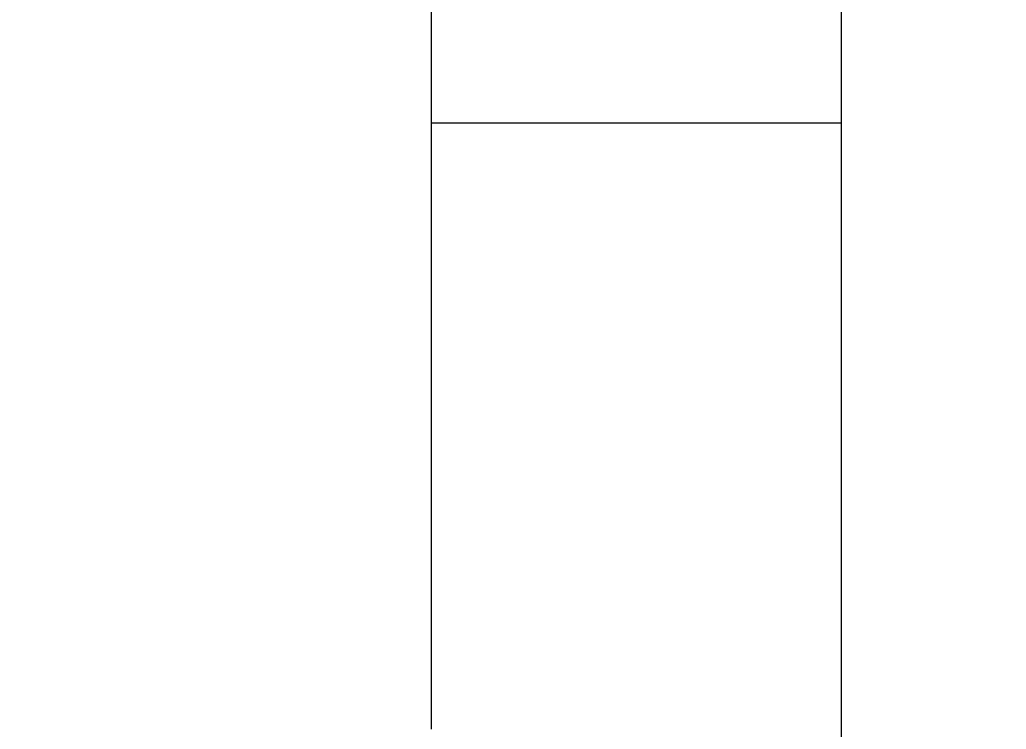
# Model space of a CAD drawing. Header units: inches. Extents: x -12418 to 57169, y -29325 to 19878.
# Drawn here: x 28374.93 to 28421.91, y -6885.57 to -6851.77 of the extents above; entities that cross this region are included whole.
import ezdxf

# ---------------------------------------------------------------- set-up
doc = ezdxf.new("R2010")
doc.units = ezdxf.units.IN
doc.header["$LTSCALE"] = 25
doc.header["$MEASUREMENT"] = 0
doc.linetypes.add('DASHDOT', pattern=[25.4, 12.7, -6.35, 0, -6.35])
doc.layers.get('0').update_dxf_attribs({"color": 8})
doc.layers.get('Defpoints').update_dxf_attribs({"color": 8})
for name, color, linetype, lineweight in [('00-Ground Floor$0$LOADING', 253, 'Continuous', 5), ('00-Ground Floor$0$NEW Wall', 166, 'Continuous', 5), ('E-LITE-CLNG-CNDT', 6, 'DASHDOT', 35), ('T-DATA-DIM', 251, 'DASHDOT', 25), ('T-DATA-DIM @ 100', 251, 'DASHDOT', 25)]:
    doc.layers.add(name, color=color, linetype=linetype, lineweight=lineweight)
doc.styles.add('DC_Simplex', font='SIMPLEX.shx', dxfattribs={"width": 0.7})
doc.dimstyles.new('DevCad-MM', dxfattribs={"dimscale": 0.01, "dimtxt": 2, "dimasz": 2, "dimexe": 1, "dimexo": 1, "dimgap": 0.6, "dimtad": 1, "dimdec": 0, "dimrnd": 10, "dimzin": 1, "dimdsep": 46, "dimtxsty": 'DC_Simplex', "dimblk1": 'OBLIQUE', "dimblk2": 'OBLIQUE', "dimsah": 1, "dimcen": 3, "dimclrd": 256, "dimclre": 256, "dimclrt": 45, "dimadec": 0, "dimazin": 0, "dimtfac": 1, "dimtdec": 0, "dimtix": 1, "dimtmove": 2, "dimatfit": 2, "dimldrblk": 'OBLIQUE', "dimfxl": 1, "dimtolj": 1, "dimtzin": 0, "dimarcsym": 0})

# ---------------------------------------------------------------- blocks, each defined once
blk = doc.blocks.new('*X246')
at = {"color": 0}
for p, q in [((5, 3), (5, 3)), ((5, 3), (5, 3)), ((5, 3), (5, 3)), ((5, 3), (5, 3)), ((5, 3), (5, 3)), ((5, 3), (5, 3)), ((5, 3), (5, 3)), ((5, 3), (5, 3)), ((5, 3), (5, 3)), ((5, 3), (5, 3)), ((5, 3), (5, 3)), ((5, 3), (5, 3)), ((5, 3), (5, 3)), ((5, 3), (5, 3)), ((5, 3), (5, 3)), ((5, 3), (5, 3)), ((5, 3), (5, 3)), ((5, 3), (5, 3)), ((5, 3), (5, 3)), ((5, 3), (5, 3)), ((5, 3), (5, 3)), ((5, 3), (5, 3)), ((5, 3), (5, 3)), ((5, 3), (5, 3)), ((5, 3), (5, 3)), ((5, 3), (5, 3)), ((5, 3), (5, 3)), ((5, 3), (5, 3)), ((5, 3), (5, 3)), ((5, 3), (5, 3)), ((5, 3), (5, 3)), ((5, 3), (5, 3)), ((5, 3), (5, 3)), ((5, 3), (5, 3)), ((5, 3), (5, 3)), ((5, 3), (5, 3)), ((5, 3), (5, 3)), ((5, 3), (5, 3)), ((5, 3), (5, 3)), ((5, 3), (5, 3)), ((5, 3), (5, 3)), ((5, 3), (5, 3)), ((5, 3), (5, 3)), ((5, 3), (5, 3)), ((5, 3), (5, 3)), ((5, 3), (5, 3)), ((5, 3), (5, 3)), ((5, 3), (5, 3)), ((5, 3), (5, 3)), ((5, 3), (5, 3)), ((5, 3), (5, 3)), ((5, 3), (5, 3)), ((5, 3), (5, 3)), ((5, 3), (5, 3)), ((5, 3), (5, 3)), ((5, 3), (5, 3)), ((5, 3), (5, 3)), ((5, 3), (5, 3)), ((5, 3), (5, 3)), ((5, 3), (5, 3)), ((5, 3), (5, 3)), ((5, 3), (5, 3)), ((5, 3), (5, 3)), ((5, 3), (5, 3)), ((5, 3), (5, 3)), ((5, 3), (5, 3)), ((6, 3), (5, 3)), ((5, 3), (5, 3)), ((6, 3), (5, 3)), ((5, 3), (5, 3)), ((6, 3), (5, 3)), ((5, 3), (5, 3)), ((6, 3), (5, 3)), ((5, 3), (5, 3)), ((5, 3), (5, 3)), ((5, 3), (5, 3)), ((5, 3), (5, 3)), ((5, 3), (5, 3)), ((5, 3), (5, 3)), ((5, 3), (5, 3)), ((5, 3), (5, 3)), ((5, 3), (5, 3)), ((5, 3), (5, 3)), ((5, 3), (5, 3)), ((5, 3), (5, 3)), ((5, 3), (5, 3)), ((5, 3), (5, 3)), ((5, 3), (5, 3)), ((5, 3), (5, 3)), ((5, 3), (5, 3)), ((5, 3), (5, 3)), ((5, 3), (5, 3)), ((5, 3), (5, 3)), ((5, 3), (5, 3)), ((5, 3), (5, 3)), ((5, 3), (5, 3)), ((6, 3), (6, 3)), ((6, 3), (6, 3)), ((6, 3), (6, 3)), ((6, 3), (6, 3)), ((6, 3), (6, 3)), ((6, 3), (6, 3)), ((6, 3), (6, 3)), ((6, 3), (6, 3)), ((6, 3), (6, 3)), ((6, 3), (6, 3)), ((6, 3), (6, 3)), ((6, 3), (6, 3)), ((6, 3), (6, 3)), ((6, 3), (6, 3)), ((6, 3), (6, 3)), ((6, 3), (6, 3)), ((6, 3), (6, 3)), ((6, 3), (6, 3)), ((6, 3), (6, 3)), ((6, 3), (6, 3)), ((6, 3), (6, 3)), ((6, 3), (6, 3)), ((6, 3), (6, 3)), ((6, 3), (6, 3)), ((6, 3), (6, 3)), ((6, 3), (6, 3)), ((6, 3), (6, 3)), ((6, 3), (6, 3)), ((6, 3), (6, 3)), ((6, 3), (6, 3)), ((6, 3), (6, 3)), ((6, 3), (6, 3)), ((6, 3), (6, 3)), ((6, 3), (6, 3)), ((6, 3), (6, 3)), ((6, 3), (6, 3)), ((6, 3), (6, 3)), ((6, 3), (6, 3)), ((6, 3), (6, 3)), ((6, 3), (6, 3)), ((6, 3), (6, 3)), ((6, 3), (6, 3)), ((6, 3), (6, 3)), ((6, 3), (6, 3)), ((6, 3), (6, 3)), ((6, 3), (6, 3)), ((6, 3), (6, 3)), ((6, 3), (6, 3)), ((6, 3), (6, 3)), ((6, 3), (6, 3)), ((6, 3), (6, 3)), ((6, 3), (6, 3)), ((6, 3), (6, 3)), ((6, 3), (6, 3)), ((6, 3), (6, 3)), ((6, 3), (6, 3)), ((6, 3), (6, 3)), ((6, 3), (6, 3)), ((6, 3), (6, 3)), ((6, 3), (6, 3)), ((6, 3), (6, 3)), ((6, 3), (6, 3)), ((6, 3), (6, 3)), ((6, 3), (6, 3)), ((6, 3), (6, 3)), ((6, 3), (6, 3)), ((6, 3), (6, 3)), ((6, 3), (6, 3)), ((6, 3), (6, 3)), ((6, 3), (6, 3)), ((6, 3), (6, 3)), ((6, 3), (6, 3)), ((6, 3), (6, 3)), ((6, 3), (6, 3)), ((6, 3), (6, 3)), ((6, 3), (6, 3)), ((6, 3), (6, 3)), ((6, 3), (6, 3)), ((6, 3), (6, 3)), ((6, 3), (6, 3)), ((6, 3), (6, 3)), ((6, 3), (6, 3)), ((6, 3), (6, 3)), ((6, 3), (6, 3)), ((6, 3), (6, 3)), ((6, 3), (6, 3)), ((6, 3), (6, 3)), ((6, 3), (6, 3)), ((6, 3), (6, 3)), ((6, 3), (6, 3)), ((6, 3), (6, 3)), ((6, 3), (6, 3)), ((6, 3), (6, 3)), ((6, 3), (6, 3)), ((6, 3), (6, 3)), ((6, 3), (6, 3)), ((6, 3), (6, 3)), ((6, 3), (6, 3)), ((6, 3), (6, 3)), ((6, 3), (6, 3)), ((6, 3), (6, 3)), ((6, 3), (6, 3)), ((6, 3), (6, 3)), ((6, 3), (6, 3)), ((6, 3), (6, 3)), ((6, 3), (6, 3)), ((6, 3), (6, 3)), ((6, 3), (6, 3)), ((6, 3), (6, 3)), ((6, 3), (6, 3)), ((6, 3), (6, 3)), ((6, 3), (6, 3)), ((6, 3), (6, 3)), ((6, 3), (6, 3)), ((6, 3), (6, 3)), ((6, 3), (6, 3)), ((6, 3), (6, 3)), ((6, 3), (6, 3)), ((6, 3), (6, 3)), ((6, 3), (6, 3)), ((6, 3), (6, 3)), ((6, 3), (6, 3)), ((6, 3), (6, 3)), ((6, 3), (6, 3)), ((6, 3), (6, 3)), ((6, 3), (6, 3)), ((6, 3), (6, 3)), ((6, 3), (6, 3)), ((6, 3), (6, 3)), ((6, 3), (6, 3)), ((6, 3), (6, 3)), ((6, 3), (6, 3)), ((6, 3), (6, 3)), ((6, 3), (6, 3)), ((6, 3), (6, 3)), ((6, 3), (6, 3)), ((6, 3), (6, 3)), ((6, 3), (6, 3)), ((6, 3), (6, 3)), ((6, 3), (6, 3)), ((6, 3), (6, 3)), ((6, 3), (6, 3)), ((6, 3), (6, 3)), ((6, 3), (6, 3)), ((6, 3), (6, 3)), ((6, 3), (6, 3)), ((6, 3), (6, 3)), ((6, 3), (6, 3)), ((6, 3), (6, 3)), ((6, 3), (6, 3)), ((6, 3), (6, 3)), ((6, 3), (6, 3)), ((6, 3), (6, 3)), ((6, 3), (6, 3)), ((6, 3), (6, 3)), ((6, 3), (6, 3)), ((6, 3), (6, 3)), ((6, 3), (6, 3)), ((6, 3), (6, 3)), ((6, 3), (6, 3)), ((6, 3), (6, 3)), ((6, 3), (6, 3)), ((6, 3), (6, 3)), ((6, 3), (6, 3)), ((6, 3), (6, 3)), ((6, 3), (6, 3)), ((6, 3), (6, 3)), ((6, 3), (6, 3)), ((6, 3), (6, 3)), ((6, 3), (6, 3)), ((6, 3), (6, 3)), ((6, 3), (6, 3)), ((6, 3), (6, 3)), ((6, 3), (6, 3)), ((6, 3), (6, 3)), ((6, 3), (6, 3)), ((6, 3), (6, 3)), ((6, 3), (6, 3)), ((6, 3), (6, 3)), ((6, 3), (6, 3)), ((6, 3), (6, 3)), ((6, 3), (6, 3)), ((6, 3), (6, 3)), ((6, 3), (6, 3)), ((6, 3), (6, 3)), ((6, 3), (6, 3)), ((6, 3), (6, 3)), ((6, 3), (6, 3)), ((6, 3), (6, 3)), ((6, 3), (6, 3)), ((6, 3), (6, 3)), ((6, 3), (6, 3)), ((6, 3), (6, 3)), ((6, 3), (6, 3)), ((6, 3), (6, 3)), ((6, 3), (6, 3)), ((6, 3), (6, 3)), ((6, 3), (6, 3)), ((6, 3), (6, 3)), ((6, 3), (6, 3)), ((6, 3), (6, 3)), ((6, 3), (6, 3)), ((6, 3), (6, 3)), ((6, 3), (6, 3)), ((6, 3), (5, 3)), ((6, 3), (5, 3)), ((6, 3), (5, 3)), ((6, 3), (5, 3)), ((6, 3), (5, 3)), ((6, 3), (6, 3)), ((6, 3), (6, 3)), ((6, 3), (6, 3)), ((6, 3), (6, 3)), ((6, 3), (6, 3)), ((6, 3), (6, 3)), ((6, 3), (6, 3)), ((6, 3), (6, 3)), ((6, 3), (6, 3)), ((6, 3), (6, 3)), ((6, 3), (6, 3)), ((6, 3), (6, 3)), ((6, 3), (6, 3)), ((6, 3), (6, 3)), ((6, 3), (6, 3)), ((6, 3), (6, 3)), ((6, 3), (6, 3)), ((6, 3), (6, 3)), ((6, 3), (6, 3)), ((6, 3), (6, 3)), ((6, 3), (6, 3)), ((6, 3), (6, 3)), ((6, 3), (6, 3)), ((6, 3), (6, 3)), ((6, 3), (6, 3)), ((6, 3), (6, 3)), ((6, 3), (6, 3)), ((6, 3), (6, 3)), ((6, 3), (6, 3)), ((6, 3), (6, 3)), ((6, 3), (6, 3)), ((6, 3), (6, 3)), ((6, 3), (6, 3)), ((6, 3), (6, 3)), ((6, 3), (6, 3)), ((6, 3), (6, 3)), ((6, 3), (6, 3)), ((6, 3), (6, 3)), ((6, 3), (6, 3)), ((6, 3), (6, 3)), ((6, 3), (6, 3)), ((6, 3), (6, 3)), ((6, 3), (6, 3)), ((6, 3), (6, 3)), ((6, 3), (6, 3)), ((6, 3), (6, 3)), ((6, 3), (6, 3)), ((6, 3), (6, 3)), ((6, 3), (6, 3)), ((6, 3), (6, 3)), ((6, 3), (6, 3)), ((6, 3), (6, 3)), ((6, 3), (6, 3)), ((6, 3), (6, 3)), ((6, 3), (6, 3)), ((6, 3), (6, 3)), ((6, 3), (6, 3)), ((6, 3), (6, 3)), ((6, 3), (6, 3)), ((6, 3), (6, 3)), ((6, 3), (6, 3)), ((6, 3), (6, 3)), ((6, 3), (6, 3)), ((6, 3), (6, 3)), ((6, 3), (6, 3)), ((6, 3), (6, 3)), ((6, 3), (6, 3)), ((6, 3), (6, 3)), ((6, 3), (6, 3)), ((6, 3), (6, 3)), ((6, 3), (6, 3)), ((6, 3), (6, 3)), ((6, 3), (6, 3)), ((6, 3), (6, 3)), ((6, 3), (6, 3)), ((6, 3), (6, 3)), ((6, 3), (6, 3)), ((6, 3), (6, 3)), ((6, 3), (6, 3)), ((6, 3), (6, 3)), ((6, 3), (6, 3)), ((6, 3), (6, 3)), ((6, 3), (6, 3)), ((6, 3), (6, 3)), ((6, 3), (6, 3)), ((6, 3), (6, 3)), ((6, 3), (6, 3)), ((6, 3), (6, 3)), ((6, 3), (6, 3)), ((6, 3), (6, 3)), ((6, 3), (6, 3)), ((6, 3), (6, 3)), ((6, 3), (6, 3)), ((6, 3), (6, 3)), ((6, 3), (6, 3)), ((6, 3), (6, 3)), ((6, 3), (6, 3)), ((6, 3), (6, 3)), ((6, 3), (6, 3)), ((6, 3), (6, 3)), ((6, 3), (6, 3)), ((6, 3), (6, 3)), ((6, 3), (6, 3)), ((6, 3), (6, 3)), ((6, 3), (6, 3)), ((6, 3), (6, 3)), ((6, 3), (6, 3)), ((6, 3), (6, 3)), ((6, 3), (6, 3)), ((6, 3), (6, 3)), ((6, 3), (6, 3)), ((6, 3), (6, 3)), ((6, 3), (6, 3)), ((6, 3), (6, 3)), ((6, 3), (6, 3)), ((6, 3), (6, 3)), ((6, 3), (6, 3)), ((6, 3), (6, 3)), ((6, 3), (6, 3)), ((6, 3), (6, 3)), ((6, 3), (6, 3)), ((6, 3), (6, 3)), ((6, 3), (6, 3)), ((6, 3), (6, 3)), ((6, 3), (6, 3)), ((6, 3), (6, 3)), ((6, 3), (6, 3)), ((6, 3), (6, 3)), ((6, 3), (6, 3)), ((6, 3), (6, 3)), ((6, 3), (6, 3)), ((6, 3), (6, 3)), ((6, 3), (6, 3)), ((6, 3), (6, 3)), ((6, 3), (6, 3)), ((6, 3), (6, 3)), ((6, 3), (6, 3)), ((6, 3), (6, 3)), ((6, 3), (6, 3)), ((6, 3), (6, 3)), ((6, 3), (6, 3)), ((6, 3), (6, 3)), ((6, 3), (6, 3)), ((6, 3), (6, 3)), ((6, 3), (6, 3)), ((6, 3), (6, 3)), ((6, 3), (6, 3)), ((6, 3), (6, 3)), ((6, 3), (6, 3)), ((6, 3), (6, 3)), ((6, 3), (6, 3)), ((6, 3), (6, 3)), ((6, 3), (6, 3)), ((6, 3), (6, 3)), ((6, 3), (6, 3)), ((6, 3), (6, 3)), ((6, 3), (6, 3)), ((6, 3), (6, 3)), ((6, 3), (6, 3)), ((6, 3), (6, 3)), ((6, 3), (6, 3)), ((6, 3), (6, 3)), ((6, 3), (6, 3)), ((6, 3), (6, 3)), ((6, 3), (6, 3)), ((6, 3), (6, 3)), ((6, 3), (6, 3)), ((6, 3), (6, 3)), ((6, 3), (6, 3)), ((6, 3), (6, 3)), ((6, 3), (6, 3)), ((6, 3), (6, 3)), ((6, 3), (6, 3)), ((6, 3), (6, 3)), ((6, 3), (6, 3)), ((6, 3), (6, 3)), ((6, 3), (6, 3)), ((6, 3), (6, 3)), ((6, 3), (6, 3)), ((6, 3), (6, 3)), ((6, 3), (6, 3)), ((6, 3), (6, 3)), ((6, 3), (6, 3)), ((6, 3), (6, 3)), ((6, 3), (6, 3)), ((6, 3), (6, 3)), ((6, 3), (6, 3)), ((6, 3), (6, 3)), ((6, 3), (6, 3)), ((6, 3), (6, 3)), ((6, 3), (6, 3)), ((6, 3), (6, 3)), ((6, 3), (6, 3)), ((6, 3), (6, 3)), ((6, 3), (6, 3)), ((6, 3), (6, 3)), ((6, 3), (6, 3)), ((6, 3), (6, 3)), ((6, 3), (6, 3)), ((6, 3), (6, 3)), ((6, 3), (6, 3)), ((6, 3), (6, 3)), ((6, 3), (6, 3)), ((6, 3), (6, 3)), ((6, 3), (6, 3)), ((6, 3), (6, 3)), ((6, 3), (6, 3)), ((6, 3), (6, 3)), ((6, 3), (6, 3)), ((6, 3), (6, 3)), ((6, 3), (6, 3)), ((6, 3), (6, 3)), ((6, 3), (6, 3)), ((6, 3), (6, 3)), ((6, 3), (6, 3)), ((6, 3), (6, 3)), ((6, 3), (6, 3)), ((6, 3), (6, 3)), ((6, 3), (6, 3)), ((6, 3), (6, 3)), ((6, 3), (6, 3)), ((6, 3), (6, 3)), ((6, 3), (6, 3)), ((6, 3), (6, 3)), ((6, 3), (6, 3)), ((6, 3), (6, 3)), ((6, 3), (6, 3)), ((6, 3), (6, 3)), ((6, 3), (6, 3)), ((6, 3), (6, 3)), ((6, 3), (6, 3)), ((6, 3), (6, 3)), ((6, 3), (6, 3)), ((6, 3), (6, 3)), ((6, 3), (6, 3)), ((6, 3), (6, 3)), ((6, 3), (6, 3)), ((6, 3), (6, 3)), ((6, 3), (6, 3)), ((6, 3), (6, 3)), ((6, 3), (6, 3)), ((6, 3), (6, 3)), ((6, 3), (6, 3)), ((6, 3), (6, 3)), ((6, 3), (6, 3)), ((6, 3), (6, 3)), ((6, 3), (6, 3)), ((6, 3), (6, 3)), ((6, 3), (6, 3)), ((6, 3), (6, 3)), ((6, 3), (6, 3)), ((6, 3), (6, 3)), ((6, 3), (6, 3)), ((6, 3), (6, 3)), ((6, 3), (6, 3)), ((6, 3), (6, 3)), ((6, 3), (6, 3)), ((6, 3), (6, 3)), ((6, 3), (6, 3)), ((6, 3), (6, 3)), ((6, 3), (6, 3)), ((6, 3), (6, 3)), ((6, 3), (6, 3)), ((6, 3), (6, 3)), ((6, 3), (6, 3)), ((6, 3), (6, 3)), ((6, 3), (6, 3)), ((6, 3), (6, 3)), ((6, 3), (6, 3)), ((6, 3), (6, 3)), ((6, 3), (6, 3)), ((6, 3), (6, 3)), ((6, 3), (6, 3)), ((6, 3), (6, 3)), ((6, 3), (6, 3)), ((6, 3), (6, 3)), ((6, 3), (6, 3)), ((6, 3), (6, 3)), ((6, 3), (6, 3)), ((6, 3), (6, 3)), ((6, 3), (6, 3)), ((6, 3), (6, 3)), ((6, 3), (6, 3)), ((6, 3), (6, 3)), ((6, 3), (6, 3)), ((6, 3), (6, 3)), ((6, 3), (6, 3)), ((6, 3), (6, 3)), ((6, 3), (6, 3)), ((6, 3), (6, 3)), ((6, 3), (6, 3)), ((6, 3), (6, 3)), ((6, 3), (6, 3)), ((6, 3), (6, 3)), ((6, 3), (6, 3)), ((6, 3), (6, 3)), ((6, 3), (6, 3)), ((6, 3), (6, 3)), ((6, 3), (6, 3)), ((6, 3), (6, 3)), ((6, 3), (6, 3)), ((6, 3), (6, 3)), ((6, 3), (6, 3)), ((6, 3), (6, 3)), ((6, 3), (6, 3)), ((6, 3), (6, 3)), ((6, 3), (6, 3)), ((6, 3), (6, 3)), ((6, 3), (6, 3)), ((6, 3), (6, 3)), ((6, 3), (6, 3)), ((6, 3), (6, 3)), ((6, 3), (6, 3)), ((6, 3), (6, 3)), ((6, 3), (6, 3)), ((6, 3), (6, 3)), ((6, 3), (6, 3))]:
    blk.add_line(p, q, dxfattribs=at)
blk = doc.blocks.new('*X247')
at = {"color": 0}
for p, q in [((13, 1), (13, 1)), ((13, 1), (13, 1)), ((13, 1), (13, 1)), ((13, 1), (13, 1)), ((13, 1), (13, 1)), ((13, 1), (13, 1)), ((13, 1), (13, 1)), ((13, 1), (13, 1)), ((13, 1), (13, 1)), ((13, 1), (13, 1)), ((13, 1), (13, 1)), ((13, 1), (13, 1)), ((13, 1), (13, 1)), ((13, 1), (13, 1)), ((13, 1), (13, 1)), ((13, 1), (14, 1)), ((13, 1), (14, 1)), ((13, 1), (14, 1)), ((13, 1), (13, 1)), ((13, 1), (13, 1)), ((13, 1), (13, 1)), ((13, 1), (13, 1)), ((13, 1), (13, 1)), ((13, 1), (13, 1)), ((13, 1), (13, 1)), ((13, 1), (13, 1)), ((13, 1), (13, 1)), ((13, 1), (13, 1)), ((13, 1), (13, 1)), ((13, 1), (13, 1)), ((13, 1), (13, 1)), ((13, 1), (13, 1)), ((13, 1), (13, 1)), ((13, 1), (13, 1)), ((13, 1), (13, 1)), ((13, 1), (13, 1)), ((13, 1), (13, 1)), ((13, 1), (13, 1)), ((13, 1), (13, 1)), ((13, 1), (13, 1)), ((13, 1), (13, 1)), ((13, 1), (13, 1)), ((13, 1), (13, 1)), ((13, 1), (13, 1)), ((13, 1), (13, 1)), ((13, 1), (13, 1)), ((13, 1), (13, 1)), ((13, 1), (13, 1)), ((13, 1), (13, 1)), ((13, 1), (13, 1)), ((13, 1), (13, 1)), ((13, 1), (13, 1)), ((13, 1), (13, 1)), ((13, 1), (13, 1)), ((13, 1), (13, 1)), ((13, 1), (13, 1)), ((13, 1), (13, 1)), ((13, 1), (13, 1)), ((13, 1), (13, 1)), ((13, 1), (13, 1)), ((13, 1), (13, 1)), ((13, 1), (13, 1)), ((13, 1), (13, 1)), ((13, 1), (13, 1)), ((13, 1), (13, 1)), ((13, 1), (13, 1)), ((13, 1), (13, 1)), ((13, 1), (13, 1)), ((13, 1), (13, 1)), ((13, 1), (13, 1)), ((13, 1), (13, 1)), ((13, 1), (13, 1)), ((13, 1), (13, 1)), ((13, 1), (13, 1)), ((13, 1), (13, 1)), ((13, 1), (13, 1)), ((13, 1), (13, 1)), ((13, 1), (13, 1)), ((13, 1), (13, 1)), ((13, 1), (13, 1)), ((13, 1), (13, 1)), ((13, 1), (13, 1)), ((13, 1), (13, 1)), ((13, 1), (13, 1)), ((13, 1), (13, 1)), ((13, 1), (13, 1)), ((13, 1), (13, 1)), ((13, 1), (13, 1)), ((13, 1), (13, 1)), ((13, 1), (13, 1)), ((13, 1), (13, 1)), ((13, 1), (13, 1)), ((13, 1), (13, 1)), ((13, 1), (13, 1)), ((13, 1), (13, 1)), ((13, 1), (13, 1)), ((13, 1), (13, 1)), ((13, 1), (13, 1)), ((13, 1), (13, 1)), ((13, 1), (13, 1)), ((13, 1), (13, 1)), ((13, 1), (13, 1)), ((13, 1), (13, 1)), ((13, 1), (13, 1)), ((13, 1), (13, 1)), ((13, 1), (13, 1)), ((13, 1), (13, 1)), ((13, 1), (13, 1)), ((13, 1), (13, 1)), ((13, 1), (13, 1)), ((13, 1), (13, 1)), ((13, 1), (13, 1)), ((13, 1), (13, 1)), ((13, 1), (13, 1)), ((13, 1), (13, 1)), ((13, 1), (13, 1)), ((13, 1), (13, 1)), ((13, 1), (13, 1)), ((13, 1), (13, 1)), ((13, 1), (13, 1)), ((13, 1), (13, 1)), ((13, 1), (13, 1)), ((13, 1), (13, 1)), ((13, 1), (14, 1)), ((13, 0), (13, 0)), ((13, 0), (13, 0)), ((13, 0), (13, 0)), ((13, 0), (13, 0)), ((13, 0), (13, 0)), ((13, 0), (13, 0)), ((13, 0), (13, 0)), ((13, 0), (13, 0)), ((13, 0), (13, 0)), ((13, 0), (13, 0)), ((13, 0), (13, 0)), ((13, 0), (13, 0)), ((13, 0), (13, 0)), ((13, 0), (13, 0)), ((13, 0), (13, 0)), ((13, 0), (13, 0)), ((13, 0), (13, 0)), ((13, 0), (13, 0)), ((13, 0), (13, 0)), ((13, 0), (13, 0)), ((13, 0), (13, 0)), ((13, 0), (13, 0)), ((13, 0), (13, 0)), ((13, 0), (13, 0)), ((13, 0), (13, 0)), ((13, 0), (13, 0)), ((13, 0), (13, 0)), ((13, 0), (13, 0)), ((13, 0), (13, 0)), ((13, 0), (13, 0)), ((13, 0), (13, 0)), ((13, 0), (13, 0)), ((13, 0), (13, 0)), ((13, 0), (13, 0)), ((13, 0), (13, 0)), ((13, 0), (13, 0)), ((13, 0), (13, 0)), ((13, 0), (13, 0)), ((13, 0), (13, 0)), ((13, 0), (13, 0)), ((13, 0), (13, 0)), ((13, 0), (13, 0)), ((13, 0), (13, 0)), ((13, 0), (13, 0)), ((13, 0), (13, 0)), ((13, 0), (13, 0)), ((13, 0), (13, 0)), ((13, 0), (13, 0)), ((13, 0), (14, 0)), ((13, 0), (14, 0)), ((13, 0), (13, 0)), ((13, 0), (14, 0)), ((14, 1), (14, 1)), ((14, 1), (14, 1)), ((14, 1), (14, 1)), ((14, 1), (14, 1)), ((14, 1), (14, 1)), ((14, 1), (14, 1)), ((14, 1), (14, 1)), ((14, 1), (14, 1)), ((14, 1), (14, 1)), ((14, 1), (14, 1)), ((14, 1), (14, 1)), ((14, 1), (14, 1)), ((14, 1), (14, 1)), ((14, 1), (14, 1)), ((14, 1), (14, 1)), ((14, 1), (14, 1)), ((14, 1), (14, 1)), ((14, 1), (14, 1)), ((14, 1), (14, 1)), ((14, 1), (14, 1)), ((14, 1), (14, 1)), ((14, 1), (14, 1)), ((14, 1), (14, 1)), ((14, 1), (14, 1)), ((14, 1), (14, 1)), ((14, 1), (14, 1)), ((14, 1), (14, 1)), ((14, 1), (14, 1)), ((14, 1), (14, 1)), ((14, 1), (14, 1)), ((14, 1), (14, 1)), ((14, 1), (14, 1)), ((14, 1), (14, 1)), ((14, 1), (14, 1)), ((14, 1), (14, 1)), ((14, 1), (14, 1)), ((14, 1), (14, 1)), ((14, 1), (14, 1)), ((14, 1), (14, 1)), ((14, 1), (14, 1)), ((14, 1), (14, 1)), ((14, 1), (14, 1)), ((14, 1), (14, 1)), ((14, 1), (14, 1)), ((14, 1), (14, 1)), ((14, 1), (14, 1)), ((14, 1), (14, 1)), ((14, 1), (14, 1)), ((14, 1), (14, 1)), ((14, 1), (14, 1)), ((14, 1), (14, 1)), ((14, 1), (14, 1)), ((14, 1), (14, 1)), ((14, 1), (14, 1)), ((14, 1), (14, 1)), ((14, 1), (14, 1)), ((14, 1), (14, 1)), ((14, 1), (14, 1)), ((14, 1), (14, 1)), ((14, 1), (14, 1)), ((14, 1), (14, 1)), ((14, 1), (14, 1)), ((14, 1), (14, 1)), ((14, 1), (14, 1)), ((14, 1), (14, 1)), ((14, 1), (14, 1)), ((14, 1), (14, 1)), ((14, 1), (14, 1)), ((14, 1), (14, 1)), ((14, 1), (14, 1)), ((14, 1), (14, 1)), ((14, 1), (14, 1)), ((14, 1), (14, 1)), ((14, 1), (14, 1)), ((14, 1), (14, 1)), ((14, 1), (14, 1)), ((14, 1), (14, 1)), ((14, 1), (14, 1)), ((14, 1), (14, 1)), ((14, 1), (14, 1)), ((14, 1), (14, 1)), ((14, 1), (14, 1)), ((14, 1), (14, 1)), ((14, 1), (14, 1)), ((14, 1), (14, 1)), ((14, 1), (14, 1)), ((14, 1), (14, 1)), ((14, 1), (14, 1)), ((14, 1), (14, 1)), ((14, 1), (14, 1)), ((14, 1), (14, 1)), ((14, 1), (14, 1)), ((14, 1), (14, 1)), ((14, 1), (14, 1)), ((14, 0), (14, 0)), ((14, 0), (14, 0)), ((14, 0), (14, 0)), ((14, 0), (14, 0)), ((14, 0), (14, 0)), ((14, 0), (14, 0)), ((14, 0), (14, 0)), ((14, 0), (14, 0)), ((14, 0), (14, 0)), ((14, 0), (14, 0)), ((14, 0), (14, 0)), ((14, 0), (14, 0)), ((14, 0), (14, 0)), ((14, 0), (14, 0)), ((14, 0), (14, 0)), ((14, 0), (14, 0)), ((14, 0), (14, 0)), ((14, 0), (14, 0)), ((14, 0), (14, 0)), ((14, 0), (14, 0)), ((14, 0), (14, 0)), ((14, 0), (14, 0)), ((14, 0), (14, 0)), ((14, 0), (14, 0)), ((14, 0), (14, 0)), ((14, 0), (14, 0)), ((14, 0), (14, 0)), ((14, 0), (14, 0)), ((14, 0), (14, 0)), ((14, 0), (14, 0)), ((14, 0), (14, 0)), ((14, 0), (14, 0)), ((14, 0), (14, 0)), ((14, 0), (14, 0)), ((14, 0), (14, 0)), ((14, 0), (14, 0)), ((14, 0), (14, 0)), ((14, 0), (14, 0)), ((14, 0), (14, 0)), ((14, 0), (14, 0)), ((14, 0), (14, 0)), ((14, 0), (14, 0)), ((14, 0), (14, 0)), ((14, 0), (14, 0)), ((14, 0), (14, 0)), ((14, 0), (14, 0)), ((14, 0), (14, 0)), ((14, 0), (14, 0)), ((13, 0), (13, 0)), ((13, 0), (14, 0)), ((13, 0), (13, 0)), ((13, 0), (14, 0)), ((13, 0), (13, 0)), ((13, 0), (14, 0)), ((13, 0), (13, 0)), ((13, 0), (13, 0)), ((13, 0), (13, 0)), ((13, 0), (13, 0)), ((13, 0), (14, 0)), ((13, 0), (13, 0)), ((13, 0), (14, 0)), ((13, 0), (13, 0)), ((13, 0), (14, 0)), ((13, 0), (13, 0)), ((13, 0), (14, 0)), ((13, 0), (13, 0)), ((13, 0), (14, 0)), ((13, 0), (13, 0)), ((13, 0), (14, 0)), ((13, 0), (13, 0)), ((13, 0), (14, 0)), ((13, 0), (13, 0)), ((13, 0), (13, 0)), ((13, 0), (13, 0)), ((13, 0), (14, 0)), ((13, 0), (13, 0)), ((13, 0), (14, 0)), ((13, 0), (13, 0)), ((13, 0), (14, 0)), ((13, 0), (13, 0)), ((13, 0), (14, 0)), ((13, 0), (13, 0)), ((13, 0), (13, 0)), ((13, 0), (13, 0)), ((13, 0), (13, 0)), ((13, 0), (13, 0)), ((13, 0), (13, 0)), ((13, 0), (13, 0)), ((13, 0), (13, 0)), ((13, 0), (13, 0)), ((13, 0), (13, 0)), ((13, 0), (13, 0)), ((13, 0), (13, 0)), ((13, 0), (13, 0)), ((13, 0), (13, 0)), ((13, 0), (13, 0)), ((13, 0), (13, 0)), ((13, 0), (13, 0)), ((13, 0), (13, 0)), ((13, 0), (13, 0)), ((13, 0), (13, 0)), ((13, 0), (13, 0)), ((13, 0), (13, 0)), ((13, 0), (13, 0)), ((13, 0), (13, 0)), ((13, 0), (13, 0)), ((13, 0), (13, 0)), ((13, 0), (13, 0)), ((13, 0), (13, 0)), ((13, 0), (13, 0)), ((13, 0), (13, 0)), ((13, 0), (13, 0)), ((13, -1), (13, -1)), ((13, -1), (13, -1)), ((13, -1), (13, -1)), ((13, -1), (13, -1)), ((13, -1), (13, -1)), ((13, -1), (14, -1)), ((13, -1), (13, -1)), ((14, 0), (14, 0)), ((14, 0), (14, 0)), ((14, 0), (14, 0)), ((14, 0), (14, 0)), ((14, 0), (14, 0)), ((14, 0), (14, 0)), ((14, 0), (14, 0)), ((14, 0), (14, 0)), ((14, 0), (14, 0)), ((14, 0), (14, 0)), ((14, 0), (14, 0)), ((14, 0), (14, 0)), ((14, 0), (14, 0)), ((14, 0), (14, 0)), ((14, 0), (14, 0)), ((13, 0), (14, 0)), ((14, 0), (14, 0)), ((14, 0), (14, 0)), ((14, 0), (14, 0)), ((14, 0), (14, 0)), ((14, 0), (14, 0)), ((14, 0), (14, 0)), ((14, 0), (14, 0)), ((14, 0), (14, 0)), ((14, 0), (14, 0)), ((14, 0), (14, 0)), ((14, 0), (14, 0)), ((14, 0), (14, 0)), ((14, 0), (14, 0)), ((14, 0), (14, 0)), ((14, 0), (14, 0)), ((14, 0), (14, 0)), ((14, 0), (14, 0)), ((14, 0), (14, 0)), ((14, 0), (14, 0)), ((14, 0), (14, 0)), ((14, 0), (14, 0)), ((14, 0), (14, 0)), ((14, 0), (14, 0)), ((14, 0), (14, 0)), ((14, 0), (14, 0)), ((14, 0), (14, 0)), ((14, 0), (14, 0)), ((14, 0), (14, 0)), ((14, 0), (14, 0)), ((14, 0), (14, 0)), ((14, 0), (14, 0)), ((14, 0), (14, 0)), ((14, 0), (14, 0)), ((14, 0), (14, 0)), ((14, -1), (14, -1)), ((14, -1), (14, -1)), ((14, -1), (14, -1)), ((14, -1), (14, -1)), ((14, -1), (14, -1))]:
    blk.add_line(p, q, dxfattribs=at)
blk = doc.blocks.new('00-Ground Floor$0$GF21018-P')
at = {"color": 0}
for p, q in [((0.220494, 0.475631), (0.220494, 0.067498)), ((0.240011, 0.322592), (0.240011, 0.140001)), ((0.220494, 0.293723), (0.240011, 0.293723))]:
    blk.add_line(p, q, dxfattribs=at)
for points in [[(0.240011, 0.293723), (0.240011, 0.293723), (0.240011, 0.293723), (0.240011, 0.293723), (0.240011, 0.293723), (0.240011, 0.293723), (0.240011, 0.293723), (0.240011, 0.293723), (0.240011, 0.293723), (0.240011, 0.293723), (0.240011, 0.293723), (0.240011, 0.293723), (0.240011, 0.293723), (0.240011, 0.293723), (0.240011, 0.293723), (0.240011, 0.293723), (0.240011, 0.293723), (0.240011, 0.293723), (0.240011, 0.293723), (0.240011, 0.293723), (0.240011, 0.293723), (0.240011, 0.293723), (0.240011, 0.293723), (0.240011, 0.293723), (0.240011, 0.293723), (0.240011, 0.293723), (0.240011, 0.293723), (0.240011, 0.293723), (0.240011, 0.293723), (0.240011, 0.293723), (0.240011, 0.293723), (0.240011, 0.293723), (0.240011, 0.293723), (0.240011, 0.293723), (0.240011, 0.293723), (0.240011, 0.293723), (0.240011, 0.293723), (0.240011, 0.293723), (0.240011, 0.293723), (0.240011, 0.293723), (0.240011, 0.293723), (0.240011, 0.293723), (0.240011, 0.293723), (0.240011, 0.293723), (0.240011, 0.293723), (0.240011, 0.293723), (0.240011, 0.293723), (0.240011, 0.293723), (0.240011, 0.293723), (0.240011, 0.293723), (0.240011, 0.293723), (0.240011, 0.293723), (0.240011, 0.293723), (0.240011, 0.293723), (0.240011, 0.293723), (0.240011, 0.293723), (0.240011, 0.293723), (0.240011, 0.293723), (0.240011, 0.293723), (0.240011, 0.293723), (0.240011, 0.293723), (0.240011, 0.293723), (0.240011, 0.293723), (0.240011, 0.293723), (0.240011, 0.293723), (0.240011, 0.293723), (0.240011, 0.293723), (0.240011, 0.293723), (0.240011, 0.293723), (0.240011, 0.293723), (0.240011, 0.293723), (0.240011, 0.293723), (0.240011, 0.293723), (0.240011, 0.293723), (0.240011, 0.293723), (0.240011, 0.293723), (0.240011, 0.293723), (0.240011, 0.293723), (0.240011, 0.293723), (0.240011, 0.293723), (0.240011, 0.293723), (0.240011, 0.293723), (0.240011, 0.293723), (0.240011, 0.293723), (0.240011, 0.293723), (0.240011, 0.293723), (0.240011, 0.293723), (0.240011, 0.293723), (0.240011, 0.293723), (0.240011, 0.293723), (0.240011, 0.293723), (0.240011, 0.293723), (0.240011, 0.293723), (0.240011, 0.293723), (0.240011, 0.293723), (0.240011, 0.293723), (0.240011, 0.293723), (0.240011, 0.293723), (0.240011, 0.293723), (0.240011, 0.293723), (0.240011, 0.293723), (0.240011, 0.293723), (0.240011, 0.293723), (0.240011, 0.293723), (0.240011, 0.293723), (0.240011, 0.293723), (0.240011, 0.293723), (0.240011, 0.293723), (0.240011, 0.293723), (0.240011, 0.293723), (0.240011, 0.293723), (0.240011, 0.293723), (0.240011, 0.293723), (0.240011, 0.293723), (0.240011, 0.293723), (0.240011, 0.293723), (0.240011, 0.293723), (0.240011, 0.293723), (0.240011, 0.293723), (0.240011, 0.293723), (0.240011, 0.293723), (0.240011, 0.293723), (0.240011, 0.293723), (0.240011, 0.293723), (0.240011, 0.293723), (0.240011, 0.293723), (0.240011, 0.293723), (0.240011, 0.293723), (0.240011, 0.293723), (0.240011, 0.293723), (0.240011, 0.293723), (0.240011, 0.293723), (0.240011, 0.293723), (0.240011, 0.293723), (0.240011, 0.293723), (0.240011, 0.293723), (0.240011, 0.293723), (0.240011, 0.293723), (0.240011, 0.293723), (0.240011, 0.293723), (0.240011, 0.293723), (0.240011, 0.293723), (0.240011, 0.293723), (0.240011, 0.293723), (0.240011, 0.293723), (0.240011, 0.293723), (0.240011, 0.293723), (0.240011, 0.293723), (0.240011, 0.293723), (0.240011, 0.293723), (0.240011, 0.293723), (0.240011, 0.293723), (0.240011, 0.293723), (0.240011, 0.293723), (0.240011, 0.293723), (0.240011, 0.293723), (0.240011, 0.293723), (0.240011, 0.293723), (0.240011, 0.293723), (0.240011, 0.293723), (0.240011, 0.293723), (0.240011, 0.293723), (0.240011, 0.293723), (0.240011, 0.293723), (0.240011, 0.293723), (0.240011, 0.293723), (0.240011, 0.293723), (0.240011, 0.293723), (0.240011, 0.293723), (0.240011, 0.293723), (0.240011, 0.293723), (0.240011, 0.293723), (0.240011, 0.293723), (0.240011, 0.293723), (0.240011, 0.293723), (0.240011, 0.293723), (0.240011, 0.293723), (0.240011, 0.293723), (0.240011, 0.293723), (0.240011, 0.293723), (0.240011, 0.293723), (0.240011, 0.293723), (0.240011, 0.293723), (0.240011, 0.293723), (0.240011, 0.293723), (0.240011, 0.293723), (0.240011, 0.293723), (0.240011, 0.293723), (0.240011, 0.293723), (0.240011, 0.293723), (0.240011, 0.293723), (0.240011, 0.293723), (0.240011, 0.293723), (0.240011, 0.293723), (0.240011, 0.293723), (0.240011, 0.293723), (0.240011, 0.293723), (0.240011, 0.293723), (0.240011, 0.293723), (0.240011, 0.293723), (0.240011, 0.293723), (0.240011, 0.293723), (0.240011, 0.293723), (0.240011, 0.293723), (0.240011, 0.293723), (0.240011, 0.293723), (0.240011, 0.293723), (0.240011, 0.293723), (0.240011, 0.293723), (0.240011, 0.293723), (0.240011, 0.293723), (0.240011, 0.293723), (0.240011, 0.293723), (0.240011, 0.293723), (0.240011, 0.293723), (0.240011, 0.293723), (0.240011, 0.293723), (0.240011, 0.293723), (0.240011, 0.293723), (0.240011, 0.293723), (0.240011, 0.293723), (0.240011, 0.293723), (0.240011, 0.293723), (0.240011, 0.293723), (0.240011, 0.293723), (0.240011, 0.293723), (0.240011, 0.293723), (0.240011, 0.293723), (0.240011, 0.293723), (0.240011, 0.293723), (0.240011, 0.293723), (0.240011, 0.293723), (0.240011, 0.293723), (0.240011, 0.293723), (0.240011, 0.293723), (0.240011, 0.293723), (0.240011, 0.293723), (0.240011, 0.293723), (0.240011, 0.293723), (0.240011, 0.293723), (0.240011, 0.293723), (0.240011, 0.293723), (0.240011, 0.293723), (0.240011, 0.293723), (0.240011, 0.293723), (0.240011, 0.293723), (0.240011, 0.293723), (0.240011, 0.293723), (0.240011, 0.293723), (0.240011, 0.293723), (0.240011, 0.293723), (0.240011, 0.293723), (0.240011, 0.293723), (0.240011, 0.293723), (0.240011, 0.293723), (0.240011, 0.293723), (0.240011, 0.293723), (0.240011, 0.293723), (0.240011, 0.293723), (0.240011, 0.293723), (0.240011, 0.293723), (0.240011, 0.293723), (0.240011, 0.293723), (0.240011, 0.293723), (0.240011, 0.293723), (0.240011, 0.293723), (0.240011, 0.293723), (0.240011, 0.293723), (0.240011, 0.293723), (0.240011, 0.293723), (0.240011, 0.293723), (0.240011, 0.293723), (0.240011, 0.293723), (0.240011, 0.293723), (0.240011, 0.293723), (0.240011, 0.293723), (0.240011, 0.293723)], [(0.240011, 0.293723), (0.240011, 0.293723), (0.240011, 0.293723), (0.240011, 0.293723), (0.240011, 0.293723), (0.240011, 0.293723), (0.240011, 0.293723), (0.240011, 0.293723), (0.240011, 0.293723), (0.240011, 0.293723), (0.240011, 0.293723), (0.240011, 0.293723), (0.240011, 0.293723), (0.240011, 0.293723), (0.240011, 0.293723), (0.240011, 0.293723), (0.240011, 0.293723), (0.240011, 0.293723), (0.240011, 0.293723), (0.240011, 0.293723), (0.240011, 0.293723), (0.240011, 0.293723), (0.240011, 0.293723), (0.240011, 0.293723), (0.240011, 0.293723), (0.240011, 0.293723), (0.240011, 0.293723), (0.240011, 0.293723), (0.240011, 0.293723), (0.240011, 0.293723), (0.240011, 0.293723), (0.240011, 0.293723), (0.240011, 0.293723), (0.240011, 0.293723), (0.240011, 0.293723), (0.240011, 0.293723), (0.240011, 0.293723), (0.240011, 0.293723), (0.240011, 0.293723), (0.240011, 0.293723), (0.240011, 0.293723), (0.240011, 0.293723), (0.240011, 0.293723), (0.240011, 0.293723), (0.240011, 0.293723), (0.240011, 0.293723), (0.240011, 0.293723), (0.240011, 0.293723), (0.240011, 0.293723), (0.240011, 0.293723), (0.240011, 0.293723), (0.240011, 0.293723), (0.240011, 0.293723), (0.240011, 0.293723), (0.240011, 0.293723), (0.240011, 0.293723), (0.240011, 0.293723), (0.240011, 0.293723), (0.240011, 0.293723), (0.240011, 0.293723), (0.240011, 0.293723), (0.240011, 0.293723), (0.240011, 0.293723), (0.240011, 0.293723), (0.240011, 0.293723), (0.240011, 0.293723), (0.240011, 0.293723), (0.240011, 0.293723), (0.240011, 0.293723), (0.240011, 0.293723), (0.240011, 0.293723), (0.240011, 0.293723), (0.240011, 0.293723), (0.240011, 0.293723), (0.240011, 0.293723), (0.240011, 0.293723), (0.240011, 0.293723), (0.240011, 0.293723), (0.240011, 0.293723), (0.240011, 0.293723), (0.240011, 0.293723), (0.240011, 0.293723), (0.240011, 0.293723), (0.240011, 0.293723), (0.240011, 0.293723), (0.240011, 0.293723), (0.240011, 0.293723), (0.240011, 0.293723), (0.240011, 0.293723), (0.240011, 0.293723), (0.240011, 0.293723), (0.240011, 0.293723), (0.240011, 0.293723), (0.240011, 0.293723), (0.240011, 0.293723), (0.240011, 0.293723), (0.240011, 0.293723), (0.240011, 0.293723), (0.240011, 0.293723), (0.240011, 0.293723), (0.240011, 0.293723), (0.240011, 0.293723), (0.240011, 0.293723), (0.240011, 0.293723), (0.240011, 0.293723), (0.240011, 0.293723), (0.240011, 0.293723), (0.240011, 0.293723), (0.240011, 0.293723), (0.240011, 0.293723), (0.240011, 0.293723), (0.240011, 0.293723), (0.240011, 0.293723), (0.240011, 0.293723), (0.240011, 0.293723), (0.240011, 0.293723), (0.240011, 0.293723), (0.240011, 0.293723), (0.240011, 0.293723), (0.240011, 0.293723), (0.240011, 0.293723), (0.240011, 0.293723), (0.240011, 0.293723), (0.240011, 0.293723), (0.240011, 0.293723), (0.240011, 0.293723), (0.240011, 0.293723), (0.240011, 0.293723), (0.240011, 0.293723), (0.240011, 0.293723), (0.240011, 0.293723), (0.240011, 0.293723), (0.240011, 0.293723), (0.240011, 0.293723), (0.240011, 0.293723), (0.240011, 0.293723), (0.240011, 0.293723), (0.240011, 0.293723), (0.240011, 0.293723), (0.240011, 0.293723), (0.240011, 0.293723), (0.240011, 0.293723), (0.240011, 0.293723), (0.240011, 0.293723), (0.240011, 0.293723), (0.240011, 0.293723), (0.240011, 0.293723), (0.240011, 0.293723), (0.240011, 0.293723), (0.240011, 0.293723), (0.240011, 0.293723), (0.240011, 0.293723), (0.240011, 0.293723), (0.240011, 0.293723), (0.240011, 0.293723), (0.240011, 0.293723), (0.240011, 0.293723), (0.240011, 0.293723), (0.240011, 0.293723), (0.240011, 0.293723), (0.240011, 0.293723), (0.240011, 0.293723), (0.240011, 0.293723), (0.240011, 0.293723), (0.240011, 0.293723), (0.240011, 0.293723), (0.240011, 0.293723), (0.240011, 0.293723), (0.240011, 0.293723), (0.240011, 0.293723), (0.240011, 0.293723), (0.240011, 0.293723), (0.240011, 0.293723), (0.240011, 0.293723), (0.240011, 0.293723), (0.240011, 0.293723), (0.240011, 0.293723), (0.240011, 0.293723), (0.240011, 0.293723), (0.240011, 0.293723), (0.240011, 0.293723), (0.240011, 0.293723), (0.240011, 0.293723), (0.240011, 0.293723), (0.240011, 0.293723), (0.240011, 0.293723), (0.240011, 0.293723), (0.240011, 0.293723), (0.240011, 0.293723), (0.240011, 0.293723), (0.240011, 0.293723), (0.240011, 0.293723), (0.240011, 0.293723), (0.240011, 0.293723), (0.240011, 0.293723), (0.240011, 0.293723), (0.240011, 0.293723), (0.240011, 0.293723), (0.240011, 0.293723), (0.240011, 0.293723), (0.240011, 0.293723), (0.240011, 0.293723), (0.240011, 0.293723), (0.240011, 0.293723), (0.240011, 0.293723), (0.240011, 0.293723), (0.240011, 0.293723), (0.240011, 0.293723), (0.240011, 0.293723), (0.240011, 0.293723), (0.240011, 0.293723), (0.240011, 0.293723), (0.240011, 0.293723), (0.240011, 0.293723), (0.240011, 0.293723), (0.240011, 0.293723), (0.240011, 0.293723), (0.240011, 0.293723), (0.240011, 0.293723)], [(0.240011, 0.293723), (0.240011, 0.293723), (0.240011, 0.293723), (0.240011, 0.293723), (0.240011, 0.293723), (0.240011, 0.293723), (0.240011, 0.293723), (0.240011, 0.293723), (0.240011, 0.293723), (0.240011, 0.293723), (0.240011, 0.293723), (0.240011, 0.293723), (0.240011, 0.293723), (0.240011, 0.293723), (0.240011, 0.293723), (0.240011, 0.293723), (0.240011, 0.293723), (0.240011, 0.293723), (0.240011, 0.293723), (0.240011, 0.293723), (0.240011, 0.293723), (0.240011, 0.293723), (0.240011, 0.293723), (0.240011, 0.293723), (0.240011, 0.293723), (0.240011, 0.293723), (0.240011, 0.293723), (0.240011, 0.293723), (0.240011, 0.293723), (0.240011, 0.293723), (0.240011, 0.293723), (0.240011, 0.293723), (0.240011, 0.293723), (0.240011, 0.293723), (0.240011, 0.293723), (0.240011, 0.293723), (0.240011, 0.293723), (0.240011, 0.293723), (0.240011, 0.293723), (0.240011, 0.293723), (0.240011, 0.293723), (0.240011, 0.293723), (0.240011, 0.293723), (0.240011, 0.293723), (0.240011, 0.293723), (0.240011, 0.293723), (0.240011, 0.293723), (0.240011, 0.293723), (0.240011, 0.293723), (0.240011, 0.293723), (0.240011, 0.293723), (0.240011, 0.293723), (0.240011, 0.293723), (0.240011, 0.293723), (0.240011, 0.293723), (0.240011, 0.293723), (0.240011, 0.293723), (0.240011, 0.293723), (0.240011, 0.293723), (0.240011, 0.293723), (0.240011, 0.293723), (0.240011, 0.293723), (0.240011, 0.293723), (0.240011, 0.293723), (0.240011, 0.293723), (0.240011, 0.293723), (0.240011, 0.293723), (0.240011, 0.293723), (0.240011, 0.293723), (0.240011, 0.293723), (0.240011, 0.293723), (0.240011, 0.293723), (0.240011, 0.293723), (0.240011, 0.293723), (0.240011, 0.293723), (0.240011, 0.293723), (0.240011, 0.293723), (0.240011, 0.293723), (0.240011, 0.293723), (0.240011, 0.293723), (0.240011, 0.293723), (0.240011, 0.293723), (0.240011, 0.293723), (0.240011, 0.293723), (0.240011, 0.293723), (0.240011, 0.293723), (0.240011, 0.293723), (0.240011, 0.293723), (0.240011, 0.293723), (0.240011, 0.293723), (0.240011, 0.293723), (0.240011, 0.293723), (0.240011, 0.293723), (0.240011, 0.293723), (0.240011, 0.293723), (0.240011, 0.293723), (0.240011, 0.293723), (0.240011, 0.293723), (0.240011, 0.293723), (0.240011, 0.293723), (0.240011, 0.293723), (0.240011, 0.293723), (0.240011, 0.293723), (0.240011, 0.293723), (0.240011, 0.293723), (0.240011, 0.293723), (0.240011, 0.293723), (0.240011, 0.293723), (0.240011, 0.293723), (0.240011, 0.293723), (0.240011, 0.293723), (0.240011, 0.293723), (0.240011, 0.293723), (0.240011, 0.293723), (0.240011, 0.293723), (0.240011, 0.293723), (0.240011, 0.293723), (0.240011, 0.293723), (0.240011, 0.293723), (0.240011, 0.293723), (0.240011, 0.293723), (0.240011, 0.293723), (0.240011, 0.293723), (0.240011, 0.293723), (0.240011, 0.293723), (0.240011, 0.293723), (0.240011, 0.293723), (0.240011, 0.293723), (0.240011, 0.293723), (0.240011, 0.293723), (0.240011, 0.293723), (0.240011, 0.293723), (0.240011, 0.293723), (0.240011, 0.293723), (0.240011, 0.293723), (0.240011, 0.293723), (0.240011, 0.293723), (0.240011, 0.293723), (0.240011, 0.293723), (0.240011, 0.293723), (0.240011, 0.293723), (0.240011, 0.293723), (0.240011, 0.293723), (0.240011, 0.293723), (0.240011, 0.293723), (0.240011, 0.293723), (0.240011, 0.293723), (0.240011, 0.293723), (0.240011, 0.293723), (0.240011, 0.293723), (0.240011, 0.293723), (0.240011, 0.293723), (0.240011, 0.293723), (0.240011, 0.293723), (0.240011, 0.293723), (0.240011, 0.293723), (0.240011, 0.293723), (0.240011, 0.293723), (0.240011, 0.293723), (0.240011, 0.293723), (0.240011, 0.293723), (0.240011, 0.293723), (0.240011, 0.293723), (0.240011, 0.293723), (0.240011, 0.293723), (0.240011, 0.293723), (0.240011, 0.293723), (0.240011, 0.293723), (0.240011, 0.293723), (0.240011, 0.293723), (0.240011, 0.293723), (0.240011, 0.293723), (0.240011, 0.293723), (0.240011, 0.293723), (0.240011, 0.293723), (0.240011, 0.293723), (0.240011, 0.293723), (0.240011, 0.293723), (0.240011, 0.293723), (0.240011, 0.293723), (0.240011, 0.293723), (0.240011, 0.293723), (0.240011, 0.293723), (0.240011, 0.293723), (0.240011, 0.293723), (0.240011, 0.293723), (0.240011, 0.293723), (0.240011, 0.293723), (0.240011, 0.293723), (0.240011, 0.293723), (0.240011, 0.293723), (0.240011, 0.293723), (0.240011, 0.293723), (0.240011, 0.293723), (0.240011, 0.293723), (0.240011, 0.293723), (0.240011, 0.293723), (0.240011, 0.293723), (0.240011, 0.293723), (0.240011, 0.293723), (0.240011, 0.293723), (0.240011, 0.293723), (0.240011, 0.293723), (0.240011, 0.293723), (0.240011, 0.293723), (0.240011, 0.293723), (0.240011, 0.293723), (0.240011, 0.293723), (0.240011, 0.293723), (0.240011, 0.293723), (0.240011, 0.293723), (0.240011, 0.293723), (0.240011, 0.293723), (0.240011, 0.293723)]]:
    blk.add_lwpolyline(points, close=True, dxfattribs=at)
at = {"layer": '00-Ground Floor$0$NEW Wall', "color": 0, "linetype": 'Continuous'}
for points in [[(0.240011, 0.293723), (0.240011, 0.293723), (0.240011, 0.293723), (0.240011, 0.293723), (0.240011, 0.293723), (0.240011, 0.293723), (0.240011, 0.293723), (0.240011, 0.293723)], [(0.240011, 0.293723), (0.240011, 0.293723), (0.240011, 0.293723), (0.240011, 0.293723), (0.240011, 0.293723), (0.240011, 0.293723), (0.240011, 0.293723)], [(0.240011, 0.293723), (0.240011, 0.293723), (0.240011, 0.293723), (0.240011, 0.293723), (0.240011, 0.293723), (0.240011, 0.293723), (0.240011, 0.293723), (0.240011, 0.293723), (0.240011, 0.293723)], [(0.240011, 0.293723), (0.240011, 0.293723), (0.240011, 0.293723), (0.240011, 0.293723), (0.240011, 0.293723), (0.240011, 0.293723), (0.240011, 0.293723), (0.240011, 0.293723), (0.240011, 0.293723), (0.240011, 0.293723)], [(0.240011, 0.293723), (0.240011, 0.293723), (0.240011, 0.293723), (0.240011, 0.293723), (0.240011, 0.293723), (0.240011, 0.293723), (0.240011, 0.293723), (0.240011, 0.293723), (0.240011, 0.293723), (0.240011, 0.293723), (0.240011, 0.293723), (0.240011, 0.293723), (0.240011, 0.293723), (0.240011, 0.293723), (0.240011, 0.293723)], [(0.240011, 0.293723), (0.240011, 0.293723), (0.240011, 0.293723), (0.240011, 0.293723), (0.240011, 0.293723), (0.240011, 0.293723), (0.240011, 0.293723), (0.240011, 0.293723), (0.240011, 0.293723), (0.240011, 0.293723)], [(0.240011, 0.293723), (0.240011, 0.293723), (0.240011, 0.293723), (0.240011, 0.293723), (0.240011, 0.293723), (0.240011, 0.293723), (0.240011, 0.293723), (0.240011, 0.293723), (0.240011, 0.293723), (0.240011, 0.293723)], [(0.240011, 0.293723), (0.240011, 0.293723), (0.240011, 0.293723), (0.240011, 0.293723), (0.240011, 0.293723), (0.240011, 0.293723), (0.240011, 0.293723), (0.240011, 0.293723), (0.240011, 0.293723), (0.240011, 0.293723)], [(0.240011, 0.293723), (0.240011, 0.293723), (0.240011, 0.293723), (0.240011, 0.293723), (0.240011, 0.293723), (0.240011, 0.293723), (0.240011, 0.293723), (0.240011, 0.293723), (0.240011, 0.293723), (0.240011, 0.293723), (0.240011, 0.293723), (0.240011, 0.293723), (0.240011, 0.293723), (0.240011, 0.293723), (0.240011, 0.293723), (0.240011, 0.293723), (0.240011, 0.293723), (0.240011, 0.293723)], [(0.240011, 0.293723), (0.240011, 0.293723), (0.240011, 0.293723), (0.240011, 0.293723), (0.240011, 0.293723), (0.240011, 0.293723), (0.240011, 0.293723), (0.240011, 0.293723), (0.240011, 0.293723), (0.240011, 0.293723), (0.240011, 0.293723), (0.240011, 0.293723)], [(0.240011, 0.293723), (0.240011, 0.293723), (0.240011, 0.293723), (0.240011, 0.293723), (0.240011, 0.293723), (0.240011, 0.293723), (0.240011, 0.293723)], [(0.240011, 0.293723), (0.240011, 0.293723), (0.240011, 0.293723), (0.240011, 0.293723), (0.240011, 0.293723), (0.240011, 0.293723), (0.240011, 0.293723), (0.240011, 0.293723), (0.240011, 0.293723), (0.240011, 0.293723), (0.240011, 0.293723), (0.240011, 0.293723), (0.240011, 0.293723), (0.240011, 0.293723), (0.240011, 0.293723), (0.240011, 0.293723), (0.240011, 0.293723), (0.240011, 0.293723), (0.240011, 0.293723), (0.240011, 0.293723), (0.240011, 0.293723), (0.240011, 0.293723), (0.240011, 0.293723), (0.240011, 0.293723), (0.240011, 0.293723), (0.240011, 0.293723), (0.240011, 0.293723), (0.240011, 0.293723), (0.240011, 0.293723), (0.240011, 0.293723), (0.240011, 0.293723), (0.240011, 0.293723), (0.240011, 0.293723), (0.240011, 0.293723), (0.240011, 0.293723), (0.240011, 0.293723), (0.240011, 0.293723), (0.240011, 0.293723), (0.240011, 0.293723), (0.240011, 0.293723), (0.240011, 0.293723), (0.240011, 0.293723), (0.240011, 0.293723), (0.240011, 0.293723), (0.240011, 0.293723), (0.240011, 0.293723), (0.240011, 0.293723), (0.240011, 0.293723), (0.240011, 0.293723), (0.240011, 0.293723), (0.240011, 0.293723), (0.240011, 0.293723), (0.240011, 0.293723), (0.240011, 0.293723), (0.240011, 0.293723), (0.240011, 0.293723), (0.240011, 0.293723), (0.240011, 0.293723), (0.240011, 0.293723), (0.240011, 0.293723), (0.240011, 0.293723), (0.240011, 0.293723), (0.240011, 0.293723), (0.240011, 0.293723), (0.240011, 0.293723), (0.240011, 0.293723), (0.240011, 0.293723), (0.240011, 0.293723), (0.240011, 0.293723), (0.240011, 0.293723), (0.240011, 0.293723), (0.240011, 0.293723), (0.240011, 0.293723), (0.240011, 0.293723), (0.240011, 0.293723), (0.240011, 0.293723), (0.240011, 0.293723), (0.240011, 0.293723), (0.240011, 0.293723), (0.240011, 0.293723), (0.240011, 0.293723), (0.240011, 0.293723), (0.240011, 0.293723), (0.240011, 0.293723), (0.240011, 0.293723), (0.240011, 0.293723), (0.240011, 0.293723), (0.240011, 0.293723), (0.240011, 0.293723), (0.240011, 0.293723), (0.240011, 0.293723), (0.240011, 0.293723), (0.240011, 0.293723), (0.240011, 0.293723), (0.240011, 0.293723), (0.240011, 0.293723), (0.240011, 0.293723), (0.240011, 0.293723), (0.240011, 0.293723), (0.240011, 0.293723), (0.240011, 0.293723), (0.240011, 0.293723), (0.240011, 0.293723), (0.240011, 0.293723), (0.240011, 0.293723), (0.240011, 0.293723), (0.240011, 0.293723), (0.240011, 0.293723), (0.240011, 0.293723), (0.240011, 0.293723), (0.240011, 0.293723)], [(0.240011, 0.293723), (0.240011, 0.293723), (0.240011, 0.293723), (0.240011, 0.293723), (0.240011, 0.293723), (0.240011, 0.293723), (0.240011, 0.293723), (0.240011, 0.293723), (0.240011, 0.293723), (0.240011, 0.293723), (0.240011, 0.293723), (0.240011, 0.293723), (0.240011, 0.293723), (0.240011, 0.293723), (0.240011, 0.293723), (0.240011, 0.293723), (0.240011, 0.293723)], [(0.240011, 0.293723), (0.240011, 0.293723), (0.240011, 0.293723), (0.240011, 0.293723), (0.240011, 0.293723), (0.240011, 0.293723), (0.240011, 0.293723), (0.240011, 0.293723), (0.240011, 0.293723), (0.240011, 0.293723), (0.240011, 0.293723), (0.240011, 0.293723), (0.240011, 0.293723), (0.240011, 0.293723), (0.240011, 0.293723), (0.240011, 0.293723), (0.240011, 0.293723), (0.240011, 0.293723), (0.240011, 0.293723), (0.240011, 0.293723), (0.240011, 0.293723), (0.240011, 0.293723), (0.240011, 0.293723), (0.240011, 0.293723), (0.240011, 0.293723), (0.240011, 0.293723), (0.240011, 0.293723), (0.240011, 0.293723), (0.240011, 0.293723), (0.240011, 0.293723), (0.240011, 0.293723), (0.240011, 0.293723), (0.240011, 0.293723), (0.240011, 0.293723), (0.240011, 0.293723), (0.240011, 0.293723), (0.240011, 0.293723), (0.240011, 0.293723), (0.240011, 0.293723), (0.240011, 0.293723), (0.240011, 0.293723), (0.240011, 0.293723), (0.240011, 0.293723), (0.240011, 0.293723), (0.240011, 0.293723), (0.240011, 0.293723), (0.240011, 0.293723), (0.240011, 0.293723), (0.240011, 0.293723), (0.240011, 0.293723), (0.240011, 0.293723), (0.240011, 0.293723), (0.240011, 0.293723), (0.240011, 0.293723), (0.240011, 0.293723), (0.240011, 0.293723), (0.240011, 0.293723), (0.240011, 0.293723), (0.240011, 0.293723), (0.240011, 0.293723), (0.240011, 0.293723), (0.240011, 0.293723), (0.240011, 0.293723), (0.240011, 0.293723), (0.240011, 0.293723), (0.240011, 0.293723), (0.240011, 0.293723), (0.240011, 0.293723), (0.240011, 0.293723), (0.240011, 0.293723), (0.240011, 0.293723), (0.240011, 0.293723), (0.240011, 0.293723), (0.240011, 0.293723), (0.240011, 0.293723), (0.240011, 0.293723), (0.240011, 0.293723), (0.240011, 0.293723), (0.240011, 0.293723), (0.240011, 0.293723), (0.240011, 0.293723), (0.240011, 0.293723), (0.240011, 0.293723), (0.240011, 0.293723), (0.240011, 0.293723), (0.240011, 0.293723), (0.240011, 0.293723), (0.240011, 0.293723), (0.240011, 0.293723)], [(0.240011, 0.293723), (0.240011, 0.293723), (0.240011, 0.293723), (0.240011, 0.293723), (0.240011, 0.293723), (0.240011, 0.293723), (0.240011, 0.293723), (0.240011, 0.293723), (0.240011, 0.293723), (0.240011, 0.293723), (0.240011, 0.293723), (0.240011, 0.293723), (0.240011, 0.293723), (0.240011, 0.293723), (0.240011, 0.293723), (0.240011, 0.293723), (0.240011, 0.293723), (0.240011, 0.293723), (0.240011, 0.293723), (0.240011, 0.293723), (0.240011, 0.293723), (0.240011, 0.293723), (0.240011, 0.293723), (0.240011, 0.293723), (0.240011, 0.293723), (0.240011, 0.293723), (0.240011, 0.293723), (0.240011, 0.293723), (0.240011, 0.293723), (0.240011, 0.293723), (0.240011, 0.293723), (0.240011, 0.293723), (0.240011, 0.293723), (0.240011, 0.293723), (0.240011, 0.293723), (0.240011, 0.293723), (0.240011, 0.293723), (0.240011, 0.293723), (0.240011, 0.293723), (0.240011, 0.293723), (0.240011, 0.293723), (0.240011, 0.293723), (0.240011, 0.293723), (0.240011, 0.293723), (0.240011, 0.293723), (0.240011, 0.293723), (0.240011, 0.293723), (0.240011, 0.293723), (0.240011, 0.293723), (0.240011, 0.293723), (0.240011, 0.293723), (0.240011, 0.293723), (0.240011, 0.293723), (0.240011, 0.293723)]]:
    blk.add_lwpolyline(points, dxfattribs=at)
at = {"color": 0}
for name, xscale, yscale, zscale in [('*X246', 8.59375e-11, 8.59375e-11, 8.59375e-11), ('*X247', 5.5e-11, 5.5e-11, 5.5e-11)]:
    blk.add_blockref(name, (0.240011, 0.293723), dxfattribs=dict(at, xscale=xscale, yscale=yscale, zscale=zscale))
blk = doc.blocks.new('00-Ground Floor')
at = {"layer": '00-Ground Floor$0$LOADING', "extrusion": (2.24021e-05, 7.77426e-06, 1), "xscale": 1000, "yscale": 1000, "zscale": 1000, "rotation": 179.9985892349695}
blk.add_blockref('00-Ground Floor$0$GF21018-P', (28634.561, -6562.979, 0.57), dxfattribs=at)
blk = doc.blocks.new('_OBLIQUE')
at = {"color": 0, "linetype": 'ByBlock'}
blk.add_line((-0.5, -0.5), (0.5, 0.5), dxfattribs=at)
blk = doc.blocks.new('*D164')
at = {"layer": 'Defpoints', "color": 0, "transparency": 16777216}
for p in [(28501.951, -6447.427), (29146.412, -6447.427, 0), (29146.412, -7469.279, 0)]:
    blk.add_point(p, dxfattribs=at)
at = {"layer": 'T-DATA-DIM', "lineweight": -2, "transparency": 16777216}
for p, q in [((29046.412, -6447.427), (28401.951, -6447.427)), ((28501.951, -7469.279), (28501.951, -6447.427)), ((29046.412, -7469.279), (28401.951, -7469.279))]:
    blk.add_line(p, q, dxfattribs=at)
at = {"layer": 'T-DATA-DIM', "lineweight": -2, "transparency": 16777216, "xscale": 200, "yscale": 200, "zscale": 200}
for p, rotation in [((28501.951, -6447.427), 90), ((28501.951, -7469.279), 270)]:
    blk.add_blockref('_OBLIQUE', p, dxfattribs=dict(at, rotation=rotation))
at = {"layer": 'T-DATA-DIM', "color": 45, "transparency": 16777216, "insert": (28341.951, -6958.353), "char_height": 200, "attachment_point": 5, "rotation": 90, "style": 'DC_Simplex'}
blk.add_mtext('\\A1;1020', dxfattribs=at)

msp = doc.modelspace()

# ---------------------------------------------------------------- block references
at = {"layer": 'E-LITE-CLNG-CNDT'}
msp.add_blockref('00-Ground Floor', (0, 0), dxfattribs=at)

# ---------------------------------------------------------------- dimensions: what is measured, and where the dimension line sits
at = {"layer": 'T-DATA-DIM @ 100'}
dim = msp.add_linear_dim(base=(28501.951, -6447.427), p1=(29146.412, -7469.279, 0), p2=(29146.412, -6447.427, 0), angle=90, dimstyle='DevCad-MM', override={"dimscale": 100, "dimtix": 1, "dimtofl": 1, "dimtmove": 2, "dimatfit": 2}, dxfattribs=at)
dim.commit()
dim.dimension.update_dxf_attribs({"geometry": '*D164', "text_midpoint": (28341.951, -6958.353)})

doc.saveas('drawing.dxf')
